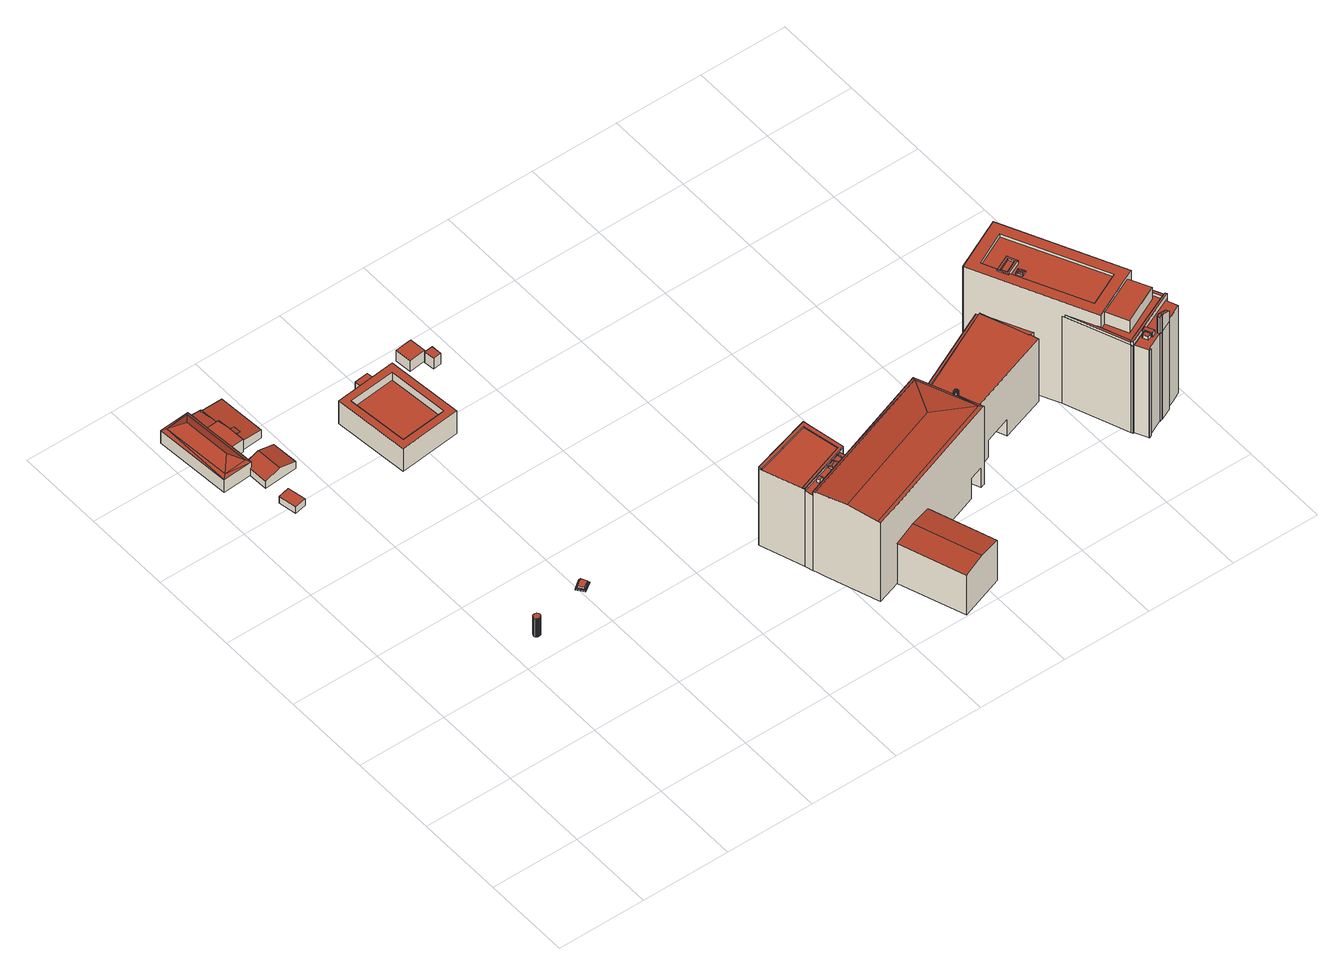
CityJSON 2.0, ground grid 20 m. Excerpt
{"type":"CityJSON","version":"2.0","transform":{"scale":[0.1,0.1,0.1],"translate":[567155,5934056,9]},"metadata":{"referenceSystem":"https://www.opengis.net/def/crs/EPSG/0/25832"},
"CityObjects":{
"building1":{"type":"Building","attributes":{"Grundfläche 2D":"1.609503","Grundhöhe NN":"12.528"},"geometry":[{"type":"Solid","lod":"3","boundaries":[[[[0,1,2,3,4,5,6,7,8,9,10,11,12,13,14,15,16,17,18,19,20,21,22,23,24]],[[25,26,8,7]],[[26,27,9,8]],[[27,28,10,9]],[[28,29,11,10]],[[29,30,12,11]],[[30,31,13,12]],[[31,32,14,13]],[[32,33,15,14]],[[33,34,16,15]],[[34,35,17,16]],[[35,36,18,17]],[[36,37,19,18]],[[37,38,20,19]],[[38,39,21,20]],[[39,40,22,21]],[[40,41,23,22]],[[41,42,24,23]],[[42,43,0,24]],[[43,44,1,0]],[[44,45,2,1]],[[45,46,3,2]],[[46,47,4,3]],[[48,25,7,6]],[[47,49,5,4]],[[49,48,6,5]],[[40,39,38,37,36,35,34,33,32,31,30,29,28,27,26,25,48,49,47,46,45,44,43,42,41]]]],"semantics":{"surfaces":[{"type":"RoofSurface"},{"type":"WallSurface"},{"type":"GroundSurface"}],"values":[[0,1,1,1,1,1,1,1,1,1,1,1,1,1,1,1,1,1,1,1,1,1,1,1,1,1,2]]}}]},
"building2":{"type":"Building","attributes":{"Grundfläche 2D":"11.332113","Grundhöhe NN":"12.254"},"geometry":[{"type":"Solid","lod":"3","boundaries":[[[[50,51,52,53]],[[54,55,53,52]],[[55,56,50,53]],[[56,57,51,50]],[[57,54,52,51]],[[57,56,55,54]]]],"semantics":{"surfaces":[{"type":"RoofSurface"},{"type":"WallSurface"},{"type":"GroundSurface"}],"values":[[0,1,1,1,1,2]]}}]},
"building3":{"type":"Building","attributes":{"Grundfläche 2D":"249.871952","Grundhöhe NN":"11.927"},"children":["building3-1"],"geometry":[{"type":"Solid","lod":"3","boundaries":[[[[58,59,60,61,62,63,64,65]],[[66,67,68,69,70,71]],[[72,67,66,73]],[[74,75,76]],[[76,75,77]],[[78,79,74]],[[79,75,74]],[[78,80,81,79]],[[82,83,84,85,77,86,81,80]],[[84,83,87,88,89]],[[90,89,88]],[[77,75,86]],[[81,86,91,92]],[[75,91,86]],[[81,92,79]],[[79,92,91,75]],[[93,94,95,96]],[[60,59,97,98]],[[61,60,98,99]],[[62,61,99,100]],[[71,70,101,102]],[[73,66,71,102,103]],[[72,73,103,104]],[[68,67,72,104,105]],[[74,76,106,107]],[[69,80,78,74,107,101,70]],[[108,83,82,80,69,68,105]],[[87,83,108,109]],[[59,58,65,64,90,88,87,109,97]],[[93,96,84,89,90,64,63]],[[110,77,85,84,96,95,111]],[[76,77,110,106]],[[112,94,93,63,62,100]],[[95,94,112,111]],[[108,105,104,103,102,101,107,106,110,111,112,100,99,98,97,109]]]],"semantics":{"surfaces":[{"type":"RoofSurface"},{"type":"WallSurface"},{"type":"GroundSurface"}],"values":[[0,0,0,0,0,0,0,0,0,0,0,0,0,0,0,0,0,1,1,1,1,1,1,1,1,1,1,1,1,1,1,1,1,1,2]]}}]},
"building3-1":{"type":"BuildingInstallation","parents":["building3"],"geometry":[{"type":"MultiSurface","lod":"3","boundaries":[[[113,114,115,116]],[[65,58,116,115]],[[58,117,113,116]],[[114,113,117,118]],[[118,65,115,114]]],"semantics":{"surfaces":[{"type":"RoofSurface"},{"type":"WallSurface"}],"values":[0,1,1,1,1]}}]},
"building4":{"type":"Building","attributes":{"Grundfläche 2D":"5.117671","Grundhöhe NN":"12.524"},"children":["building4-1","building4-2"],"geometry":[{"type":"Solid","lod":"3","boundaries":[[[[119,120,121,122]],[[123,124,122,121]],[[124,125,119,122]],[[125,126,120,119]],[[126,123,121,120]],[[126,125,124,123]]]],"semantics":{"surfaces":[{"type":"RoofSurface"},{"type":"WallSurface"},{"type":"GroundSurface"}],"values":[[0,1,1,1,1,2]]}}]},
"building4-1":{"type":"BuildingInstallation","parents":["building4"],"geometry":[{"type":"MultiSurface","lod":"3","boundaries":[[[127,128,129,130],[131,132,133,134]],[[135,136,130,129]],[[127,130,136,137]],[[137,138,128,127]],[[129,128,138,135]]],"semantics":{"surfaces":[{"type":"RoofSurface"},{"type":"WallSurface"}],"values":[0,1,1,1,1]}}]},
"building4-2":{"type":"BuildingInstallation","parents":["building4"],"geometry":[{"type":"MultiSurface","lod":"3","boundaries":[[[139,140,141,142]],[[142,141,131,134]],[[139,142,134,133]],[[140,139,133,132]],[[141,140,132,131]]],"semantics":{"surfaces":[{"type":"RoofSurface"},{"type":"WallSurface"}],"values":[0,1,1,1,1]}}]},
"building5":{"type":"Building","attributes":{"Grundfläche 2D":"240.869698","Grundhöhe NN":"11.724"},"geometry":[{"type":"Solid","lod":"3","boundaries":[[[[143,144,145,146]],[[147,148,149,150],[151,152,153,154]],[[144,143,154,153]],[[153,152,145,144]],[[146,145,152,151]],[[151,154,143,146]],[[155,156,150,149]],[[156,157,147,150]],[[157,158,148,147]],[[158,155,149,148]],[[158,157,156,155]]]],"semantics":{"surfaces":[{"type":"RoofSurface"},{"type":"WallSurface"},{"type":"GroundSurface"}],"values":[[0,0,1,1,1,1,1,1,1,1,2]]}}]},
"building6":{"type":"Building","attributes":{"Grundfläche 2D":"6.554089","Grundhöhe NN":"11.740"},"geometry":[{"type":"Solid","lod":"3","boundaries":[[[[159,160,161,162]],[[163,164,162,161]],[[164,165,159,162]],[[165,166,160,159]],[[166,163,161,160]],[[166,165,164,163]]]],"semantics":{"surfaces":[{"type":"RoofSurface"},{"type":"WallSurface"},{"type":"GroundSurface"}],"values":[[0,1,1,1,1,2]]}}]},
"building7":{"type":"Building","attributes":{"Grundfläche 2D":"14.315768","Grundhöhe NN":"11.819"},"geometry":[{"type":"Solid","lod":"3","boundaries":[[[[167,168,169,170]],[[171,172,170,169]],[[172,173,167,170]],[[173,174,168,167]],[[174,171,169,168]],[[174,173,172,171]]]],"semantics":{"surfaces":[{"type":"RoofSurface"},{"type":"WallSurface"},{"type":"GroundSurface"}],"values":[[0,1,1,1,1,2]]}}]},
"building8":{"type":"Building","attributes":{"Grundfläche 2D":"4.694731","Grundhöhe NN":"11.992"},"geometry":[{"type":"Solid","lod":"3","boundaries":[[[[175,176,177,178]],[[179,180,178,177]],[[180,181,175,178]],[[181,182,176,175]],[[182,179,177,176]],[[182,181,180,179]]]],"semantics":{"surfaces":[{"type":"RoofSurface"},{"type":"WallSurface"},{"type":"GroundSurface"}],"values":[[0,1,1,1,1,2]]}}]},
"building9":{"type":"Building","attributes":{"Grundfläche 2D":"802.196957","Grundhöhe NN":"9.225"},"children":["building9-1","building9-2","building9-3"],"geometry":[{"type":"Solid","lod":"3","boundaries":[[[[183,184,185,186,187,188,189,190]],[[191,192,193,194,195,196]],[[197,198,199,200]],[[201,202,203,204,205,206,207,208]],[[209,210,205,204]],[[211,212,205,210]],[[212,213,214,215,205]],[[216,215,214]],[[216,217,218,219,220,215]],[[220,221,222,223,224,225,226,215]],[[225,206,205,226]],[[215,226,205]],[[227,228,229,230]],[[231,227,230,232]],[[233,199,185,184]],[[199,198,186,185]],[[187,186,198,197]],[[197,200,188,187]],[[200,234,189,188]],[[234,235,190,189]],[[235,236,183,190]],[[236,233,184,183]],[[192,191,237,238]],[[195,194,239,240]],[[201,208,241,242,232,230,229,243,244,245,246,247,248,249,204,203,202]],[[250,210,209,204,249,251]],[[252,212,211,210,250,253]],[[254,214,213,212,252,255]],[[219,218,217,216,214,254,256,257,258,259,239,194,193,192]],[[208,207,206,225,224,223,222,221,220,219,192,238,260,261,262,263,264,265,241]],[[231,232,242,266]],[[228,227,231,266,267]],[[229,228,267,243]],[[233,236,268,269]],[[200,199,233,269,237,191,234]],[[195,240,270,235,234,191,196]],[[236,235,270,268]],[[247,246,257,256]],[[245,244,259,258]],[[244,243,267,266,242,241,265,264,263,262,261,260,238,237,269,268,270,240,239,259]],[[252,253,250,251,249,248,247,256,254,255]],[[258,257,246,245]]]],"semantics":{"surfaces":[{"type":"RoofSurface"},{"type":"WallSurface"},{"type":"GroundSurface"},{"type":"OuterCeilingSurface"}],"values":[[0,0,0,0,0,0,0,0,0,0,0,0,0,0,1,1,1,1,1,1,1,1,1,1,1,1,1,1,1,1,1,1,1,1,1,1,1,1,1,2,2,3]]}}]},
"building9-1":{"type":"BuildingInstallation","parents":["building9"],"geometry":[{"type":"MultiSurface","lod":"3","boundaries":[[[271,272,273]],[[271,274,275,276,272]],[[277,276,275]],[[277,278,273,272,276]],[[279,280,271,273]],[[280,281,282,275,274,271]],[[283,277,275,282]],[[284,279,273,278,277,283]]],"semantics":{"surfaces":[{"type":"RoofSurface"},{"type":"WallSurface"}],"values":[0,0,0,0,1,1,1,1]}}]},
"building9-2":{"type":"BuildingInstallation","parents":["building9"],"geometry":[{"type":"MultiSurface","lod":"3","boundaries":[[[285,286,287,288]],[[195,196,287,286]],[[288,287,196,193]],[[193,194,285,288]],[[194,195,286,285]]],"semantics":{"surfaces":[{"type":"RoofSurface"},{"type":"WallSurface"}],"values":[0,1,1,1,1]}}]},
"building9-3":{"type":"BuildingInstallation","parents":["building9"],"geometry":[{"type":"MultiSurface","lod":"3","boundaries":[[[289,290,291,292]],[[292,291,293,294]],[[289,292,294,295]],[[290,289,295,296]],[[291,290,296,293]]],"semantics":{"surfaces":[{"type":"RoofSurface"},{"type":"WallSurface"}],"values":[0,1,1,1,1]}}]},
"building10":{"type":"Building","attributes":{"Grundfläche 2D":"727.745661","Grundhöhe NN":"9.334"},"children":["building10-1","building10-2","building10-3","building10-4","building10-5","building10-6","building10-7","building10-8","building10-9","building10-10","building10-11"],"geometry":[{"type":"Solid","lod":"3","boundaries":[[[[297,298,299,300]],[[301,302,303,304,305,306,307,308,309,310,311,312,313,314,315]],[[316,317,318,319],[320,321,322,323,324,325,326,327]],[[328,329,330,331,332,333]],[[304,303,334,335,336,337,338,339,340,341,342,343,344,345,346]],[[347,348,349,350,351,352,353,354,355,356,357,358,359,360,361,362]],[[363,364,365,366,367]],[[368,369,370,371]],[[332,331,325,324]],[[322,321,320,327,329,328,333,332,324,323]],[[325,331,330,326]],[[326,330,329,327]],[[341,340,297,300]],[[298,297,340,339]],[[339,338,299,298]],[[305,304,372,373]],[[306,305,373,374]],[[310,309,375,376]],[[307,306,374,377]],[[308,307,377,378]],[[309,308,378,375]],[[311,310,376,379]],[[312,311,379,380]],[[313,312,380,381]],[[314,313,381,382]],[[302,301,383,384]],[[383,301,315,314,382,385]],[[319,386,336,387,388,316]],[[317,316,388,389]],[[363,367,390,391,344,343,342,318,317,389,392]],[[300,299,338,337,336,386,319,318,342,341]],[[345,344,391,393]],[[346,345,393,394]],[[302,384,395,334,303,304,346,394,372,304,303]],[[335,334,395,396]],[[336,335,396,387]],[[397,390,367,366]],[[364,363,392,398]],[[362,361,399,400]],[[347,362,400,401]],[[348,347,401,402]],[[349,348,402,403]],[[350,349,403,404]],[[351,350,404,405]],[[352,351,405,406]],[[353,352,406,407]],[[353,407,408,409,410,411,412,413,414,356,355,354]],[[356,414,397,366,357]],[[357,366,365,358]],[[415,359,358,365,364,398]],[[416,399,361,360,359,415,417,370,369]],[[371,370,417,418]],[[419,420,421,422,423,368,371,418]],[[369,368,423,416]],[[424,425,413,412]],[[426,427,411,410]],[[420,419,425,424]],[[427,426,422,421]],[[374,373,372,394,393,391,390,397,414,413,425,419,418,417,415,398,392,389,388,387,396,395,384,383,385,382,381,380,379,376,375,378,377]],[[407,406,405,404,403,402,401,400,399,416,423,422,426,410,409,408]],[[427,421,420,424,412,411]]]],"semantics":{"surfaces":[{"type":"RoofSurface"},{"type":"WallSurface"},{"type":"GroundSurface"},{"type":"OuterCeilingSurface"}],"values":[[0,0,0,0,0,0,0,0,1,1,1,1,1,1,1,1,1,1,1,1,1,1,1,1,1,1,1,1,1,1,1,1,1,1,1,1,1,1,1,1,1,1,1,1,1,1,1,1,1,1,1,1,1,1,1,1,1,1,2,2,3]]}}]},
"building10-1":{"type":"BuildingInstallation","parents":["building10"],"geometry":[{"type":"MultiSurface","lod":"3","boundaries":[[[428,429,430,431]],[[432,428,431,433]],[[429,434,435,430]],[[436,437,438,439]],[[434,436,439,435]],[[432,433,440]],[[441,432,440,442]],[[443,441,442,444]],[[445,443,444,446]],[[445,446,447]],[[448,445,447,449]],[[450,448,449,451]],[[452,450,451,453]],[[452,453,454]],[[455,452,454,456]],[[457,455,456,458]],[[457,458,459]],[[460,457,459,461]],[[437,460,461,462]],[[437,462,438]],[[443,445,448,450,452,455,457,460,437,436,434,429,428,432,441]],[[463,464,431,430]],[[464,465,433,431]],[[465,466,440,433]],[[466,467,442,440]],[[467,468,444,442]],[[468,469,446,444]],[[447,446,469,362]],[[362,347,449,447]],[[347,348,451,449]],[[348,349,453,451]],[[349,350,454,453]],[[350,351,456,454]],[[351,352,458,456]],[[352,470,459,458]],[[470,471,461,459]],[[471,472,462,461]],[[472,473,438,462]],[[439,438,473,474]],[[474,475,435,439]],[[475,463,430,435]]],"semantics":{"surfaces":[{"type":"RoofSurface"},{"type":"WallSurface"}],"values":[0,0,0,0,0,0,0,0,0,0,0,0,0,0,0,0,0,0,0,0,0,1,1,1,1,1,1,1,1,1,1,1,1,1,1,1,1,1,1,1,1]}}]},
"building10-2":{"type":"BuildingInstallation","parents":["building10"],"geometry":[{"type":"MultiSurface","lod":"3","boundaries":[[[476,477,478,479]],[[480,481,477,476]],[[478,477,481,482]],[[479,478,482,483]],[[476,479,483,480]]],"semantics":{"surfaces":[{"type":"RoofSurface"},{"type":"WallSurface"}],"values":[0,1,1,1,1]}}]},
"building10-3":{"type":"BuildingInstallation","parents":["building10"],"geometry":[{"type":"MultiSurface","lod":"3","boundaries":[[[484,485,486,487,488,489]],[[485,484,490]],[[491,492,486,485,490,493,494]],[[486,492,495,496]],[[487,486,496,497]],[[487,497,309,310,489,488]],[[310,311,484,489]],[[311,312,490,484]],[[312,493,490]],[[312,313,494,493]],[[494,313,314,495,492,491]]],"semantics":{"surfaces":[{"type":"RoofSurface"},{"type":"WallSurface"}],"values":[0,0,0,1,1,1,1,1,1,1,1]}}]},
"building10-4":{"type":"BuildingInstallation","parents":["building10"],"geometry":[{"type":"MultiSurface","lod":"3","boundaries":[[[498,499,500,501]],[[500,499,502,503]],[[501,500,503,504]],[[504,505,498,501]],[[505,502,499,498]]],"semantics":{"surfaces":[{"type":"RoofSurface"},{"type":"WallSurface"}],"values":[0,1,1,1,1]}}]},
"building10-5":{"type":"BuildingInstallation","parents":["building10"],"geometry":[{"type":"MultiSurface","lod":"3","boundaries":[[[506,507,508,509,510,511,512,513,514,515]],[[510,509,508,516,517,518]],[[519,520,513,512,511,510,518,333,323]],[[521,322,522,523,506,515,514]],[[507,506,523,524]]],"semantics":{"surfaces":[{"type":"RoofSurface"},{"type":"WallSurface"}],"values":[0,1,1,1,1]}}]},
"building10-6":{"type":"BuildingInstallation","parents":["building10"],"geometry":[{"type":"MultiSurface","lod":"3","boundaries":[[[525,508,507,526,527,514,513,528,529]],[[530,321,531,527,526,507,524]],[[531,521,514,527]],[[520,532,528,513]],[[532,533,320,328,516,508,525,529,528]]],"semantics":{"surfaces":[{"type":"RoofSurface"},{"type":"WallSurface"}],"values":[0,1,1,1,1]}}]},
"building10-7":{"type":"BuildingInstallation","parents":["building10"],"geometry":[{"type":"MultiSurface","lod":"3","boundaries":[[[523,522,530,524]]],"semantics":{"surfaces":[{"type":"RoofSurface"}],"values":[0]}}]},
"building10-8":{"type":"BuildingInstallation","parents":["building10"],"geometry":[{"type":"MultiSurface","lod":"3","boundaries":[[[534,535,536]],[[537,536,535,538]],[[539,535,534]],[[540,541,539]],[[541,535,539]],[[542,541,540]],[[538,541,542]],[[538,535,541]],[[543,544,534,536]],[[544,545,546,540,539,534]],[[547,542,540,546]],[[538,542,547,543,536,537]]],"semantics":{"surfaces":[{"type":"RoofSurface"},{"type":"WallSurface"}],"values":[0,0,0,0,0,0,0,0,1,1,1,1]}}]},
"building10-9":{"type":"BuildingInstallation","parents":["building10"],"geometry":[{"type":"MultiSurface","lod":"3","boundaries":[[[548,549,550,551,552,553,554,555,556]],[[550,549,334,335]],[[557,550,335]],[[557,558,559,560,561,562,563,554,553,552,551,550]],[[346,555,554,563,345]],[[346,304,303,334,549,548,556,555]]],"semantics":{"surfaces":[{"type":"RoofSurface"},{"type":"WallSurface"}],"values":[0,1,1,1,1,1]}}]},
"building10-10":{"type":"BuildingInstallation","parents":["building10"],"geometry":[{"type":"MultiSurface","lod":"3","boundaries":[[[562,561,564,565,563]],[[564,561,560,343]],[[344,565,564,343]],[[344,345,563,565]]],"semantics":{"surfaces":[{"type":"RoofSurface"},{"type":"WallSurface"}],"values":[0,1,1,1]}}]},
"building10-11":{"type":"BuildingInstallation","parents":["building10"],"geometry":[{"type":"MultiSurface","lod":"3","boundaries":[[[386,566,558,557]],[[335,336,386,557]],[[337,566,386,336]],[[558,566,337,559]]],"semantics":{"surfaces":[{"type":"RoofSurface"},{"type":"WallSurface"}],"values":[0,1,1,1]}}]}
},
"vertices":[
[257,437,84],[256,439,84],[255,440,84],[254,442,84],[252,443,84],[251,443,84],[249,443,84],[247,443,84],[245,442,84],[244,441,84],[243,439,84],[242,438,84],[242,436,84],[242,434,84],[243,432,84],[244,431,84],[246,430,84],[247,429,84],[249,429,84],[251,429,84],[253,430,84],[254,430,84],[255,432,84],[256,433,84],[257,435,84],[247,443,35],[245,442,35],[244,441,35],[243,439,35],[242,438,35],[242,436,35],[242,434,35],[243,432,35],[244,431,35],[246,430,35],[247,429,35],[249,429,35],[251,429,35],[253,430,35],[254,430,35],[255,432,35],[256,433,35],[257,435,35],[257,437,35],[256,439,35],[255,440,35],[254,442,35],[252,443,35],[249,443,35],[251,443,35],
[117,964,51],[109,1005,51],[83,1000,51],[90,959,51],[83,1000,33],[90,959,33],[117,964,33],[109,1005,33],
[112,1172,55],[114,1151,55],[163,1155,50],[155,1263,50],[103,1259,55],[106,1214,55],[109,1214,55],[111,1189,55],[124,1050,60],[120,1110,60],[89,1108,49],[90,1092,49],[87,1092,48],[89,1048,48],[160,1113,48],[164,1053,48],[22,1087,63],[17,1254,67],[8,1261,63],[76,1266,63],[87,1092,63],[30,1095,67],[90,1092,63],[83,1100,67],[89,1108,63],[86,1145,63],[80,1212,63],[77,1258,63],[70,1259,67],[114,1147,63],[111,1189,63],[106,1214,63],[109,1214,63],[45,1228,87],[54,1120,87],[106,1214,57],[102,1260,57],[77,1258,60],[80,1212,60],[114,1151,29],[163,1155,29],[155,1263,29],[103,1259,29],[87,1092,29],[89,1048,29],[164,1053,29],[160,1113,29],[89,1108,29],[8,1261,29],[22,1087,29],[86,1145,29],[114,1147,29],[76,1266,29],[77,1258,29],[102,1260,29],
[127,1173,54],[126,1190,54],[111,1189,57],[112,1172,57],[127,1173,53],[126,1190,53],
[408,478,38],[396,495,38],[376,481,38],[388,464,38],[376,481,35],[388,464,35],[408,478,35],[396,495,35],
[406,478,40],[396,493,40],[378,481,40],[388,466,40],[380,480,40],[396,491,40],[404,478,40],[389,468,40],[378,481,38],[388,466,38],[406,478,38],[396,493,38],
[404,478,44],[396,491,44],[380,480,44],[389,468,44],
[438,954,67],[424,1092,67],[318,1081,67],[333,943,67],[300,1096,88],[318,925,88],[457,939,88],[439,1111,88],[333,943,88],[318,1081,88],[424,1092,88],[438,954,88],[457,939,27],[439,1111,27],[300,1096,27],[318,925,27],
[412,1127,49],[409,1148,49],[378,1144,49],[380,1123,49],[378,1144,27],[380,1123,27],[412,1127,27],[409,1148,27],
[525,1122,57],[521,1159,57],[483,1155,57],[487,1117,57],[483,1155,28],[487,1117,28],[525,1122,28],[521,1159,28],
[543,1096,58],[541,1120,58],[522,1118,58],[524,1094,58],[522,1118,30],[524,1094,30],[543,1096,30],[541,1120,30],
[873,424,213],[735,384,213],[737,377,213],[866,414,213],[883,332,213],[767,292,213],[769,287,213],[892,328,213],[769,287,206],[774,271,206],[877,307,206],[884,309,206],[879,323,206],[873,321,206],[883,332,210],[866,414,210],[737,377,210],[767,292,210],[877,147,214],[1158,245,213],[1161,246,213],[1162,246,213],[1153,251,216],[822,134,216],[823,132,215],[824,129,214],[1150,275,213],[1140,300,213],[1139,302,213],[1137,307,213],[1112,367,213],[1104,386,213],[1100,377,216],[884,309,213],[877,307,213],[861,302,213],[774,271,213],[776,265,216],[778,261,217],[785,239,219],[786,236,219],[787,234,219],[799,199,223],[1063,292,223],[979,20,115],[1028,37,110],[977,182,110],[928,165,115],[928,2,110],[877,147,110],[735,384,210],[769,287,210],[892,328,210],[873,424,210],[769,287,2],[774,271,2],[884,309,2],[879,323,2],[824,129,2],[877,147,2],[977,182,2],[1120,232,2],[1120,232,57],[1152,243,57],[1152,243,2],[1161,246,2],[1162,246,2],[1140,300,2],[1150,275,2],[1137,307,2],[1139,302,2],[1104,386,2],[1112,367,2],[1091,382,2],[1091,382,57],[1059,371,57],[1059,371,2],[778,261,2],[785,239,2],[786,236,2],[787,234,2],[822,134,2],[823,132,2],[928,2,2],[1028,37,2],[873,424,2],[735,384,2],[892,328,2],
[844,297,211],[845,304,211],[840,308,211],[847,298,211],[861,303,211],[855,308,211],[857,314,211],[843,309,211],[840,308,206],[844,297,206],[847,298,206],[861,303,206],[857,314,206],[843,309,206],
[884,309,209],[879,323,209],[873,321,209],[877,307,209],
[812,288,215],[809,296,215],[800,292,215],[803,285,215],[800,292,206],[803,285,206],[812,288,206],[809,296,206],
[1476,207,271],[1563,249,271],[1540,295,271],[1454,254,271],[1591,206,239],[1581,231,239],[1465,178,239],[1463,178,239],[1477,150,239],[1478,148,239],[1482,150,239],[1481,152,239],[1519,170,239],[1519,169,239],[1524,171,239],[1525,171,239],[1551,183,239],[1549,186,239],[1567,194,239],[1431,560,278],[1315,504,278],[1439,247,278],[1555,302,278],[1373,436,278],[1371,440,278],[1365,454,278],[1362,458,278],[1347,491,278],[1421,527,278],[1524,314,278],[1449,278,278],[1373,436,271],[1449,278,271],[1524,314,271],[1421,527,271],[1347,491,271],[1362,458,271],[1587,234,239],[1585,238,239],[1555,302,239],[1549,299,239],[1540,295,239],[1563,249,239],[1476,207,239],[1454,254,239],[1439,247,239],[1432,262,239],[1404,320,239],[1458,181,239],[1460,176,239],[1136,305,172],[1136,304,172],[1137,302,172],[1137,301,172],[1139,300,172],[1140,300,172],[1150,275,172],[1177,284,172],[1179,284,172],[1373,350,172],[1367,369,172],[1365,369,172],[1328,470,172],[1326,469,172],[1112,367,172],[1137,307,172],[1335,462,167],[1332,460,167],[1365,369,167],[1367,369,167],[1379,372,167],[1113,375,169],[1116,369,169],[1326,469,169],[1323,475,169],[1463,178,3],[1477,150,3],[1478,148,3],[1519,170,3],[1519,169,3],[1482,150,3],[1481,152,3],[1524,171,3],[1525,171,3],[1551,183,3],[1549,186,3],[1591,206,3],[1581,231,3],[1567,194,3],[1555,302,246],[1555,302,3],[1431,560,3],[1315,504,3],[1379,372,3],[1404,320,3],[1335,462,3],[1458,181,3],[1460,176,3],[1587,234,3],[1585,238,3],[1367,369,3],[1332,460,3],[1112,367,3],[1137,307,3],[1136,305,3],[1136,304,3],[1137,302,3],[1137,301,3],[1139,300,3],[1140,300,3],[1150,275,3],[1177,284,3],[1179,284,3],[1210,295,3],[1210,295,49],[1272,316,49],[1272,316,3],[1373,350,3],[1328,470,3],[1116,369,3],[1326,469,3],[1323,475,3],[1225,429,3],[1225,429,49],[1168,401,49],[1168,401,3],[1113,375,3],[1228,422,49],[1228,422,3],[1171,395,3],[1171,395,49],
[1143,306,223],[1143,305,223],[1146,306,219],[1145,308,219],[1142,307,223],[1144,309,219],[1144,305,223],[1146,305,219],[1144,304,223],[1143,303,223],[1145,302,219],[1146,303,219],[1142,309,219],[1141,307,223],[1141,309,219],[1140,307,223],[1139,309,219],[1139,306,223],[1138,308,219],[1137,307,219],[1139,305,223],[1136,305,219],[1139,304,223],[1136,304,219],[1139,303,223],[1137,302,219],[1137,301,219],[1140,302,223],[1139,300,219],[1141,302,223],[1140,300,219],[1142,300,219],[1142,302,223],[1143,300,219],[1144,301,219],[1146,306,172],[1145,308,172],[1144,309,172],[1142,309,172],[1141,309,172],[1139,309,172],[1138,308,172],[1142,300,172],[1143,300,172],[1144,301,172],[1145,302,172],[1146,303,172],[1146,305,172],
[1495,191,249],[1504,172,249],[1512,176,249],[1503,195,249],[1495,191,239],[1504,172,239],[1512,176,239],[1503,195,239],
[1524,171,287],[1524,173,287],[1522,177,287],[1517,175,284],[1519,170,284],[1519,169,284],[1525,171,287],[1549,186,269],[1548,189,269],[1525,171,286],[1551,183,269],[1548,189,239],[1522,177,239],[1517,175,239],
[1492,171,248],[1501,174,248],[1496,186,248],[1487,182,248],[1501,174,239],[1496,186,239],[1487,182,239],[1492,171,239],
[1392,467,281],[1398,453,281],[1404,451,281],[1396,469,281],[1394,473,281],[1362,458,281],[1361,458,281],[1358,456,281],[1363,453,281],[1365,454,281],[1404,451,271],[1396,469,271],[1394,473,271],[1361,458,278],[1358,456,278],[1363,453,278],[1365,454,277],[1392,467,277],[1398,453,277],
[1373,436,281],[1371,440,281],[1370,439,281],[1369,434,281],[1372,435,281],[1371,440,277],[1370,439,278],[1369,434,278],[1372,435,278],
[1384,433,275],[1391,433,276],[1395,439,275],[1397,435,275],[1400,429,275],[1386,430,275],[1391,420,275],[1394,426,276],[1402,425,275],[1395,439,271],[1384,433,271],[1386,430,271],[1391,420,271],[1402,425,271],
[1465,178,251],[1587,234,251],[1585,238,251],[1579,236,251],[1463,183,251],[1461,182,251],[1458,181,251],[1460,176,251],[1463,178,251],[1585,238,246],[1579,236,246],[1579,236,239],[1463,183,239],[1463,183,246],[1461,182,246],[1458,181,246],
[1432,262,246],[1404,320,246],
[1549,299,246]
]}
